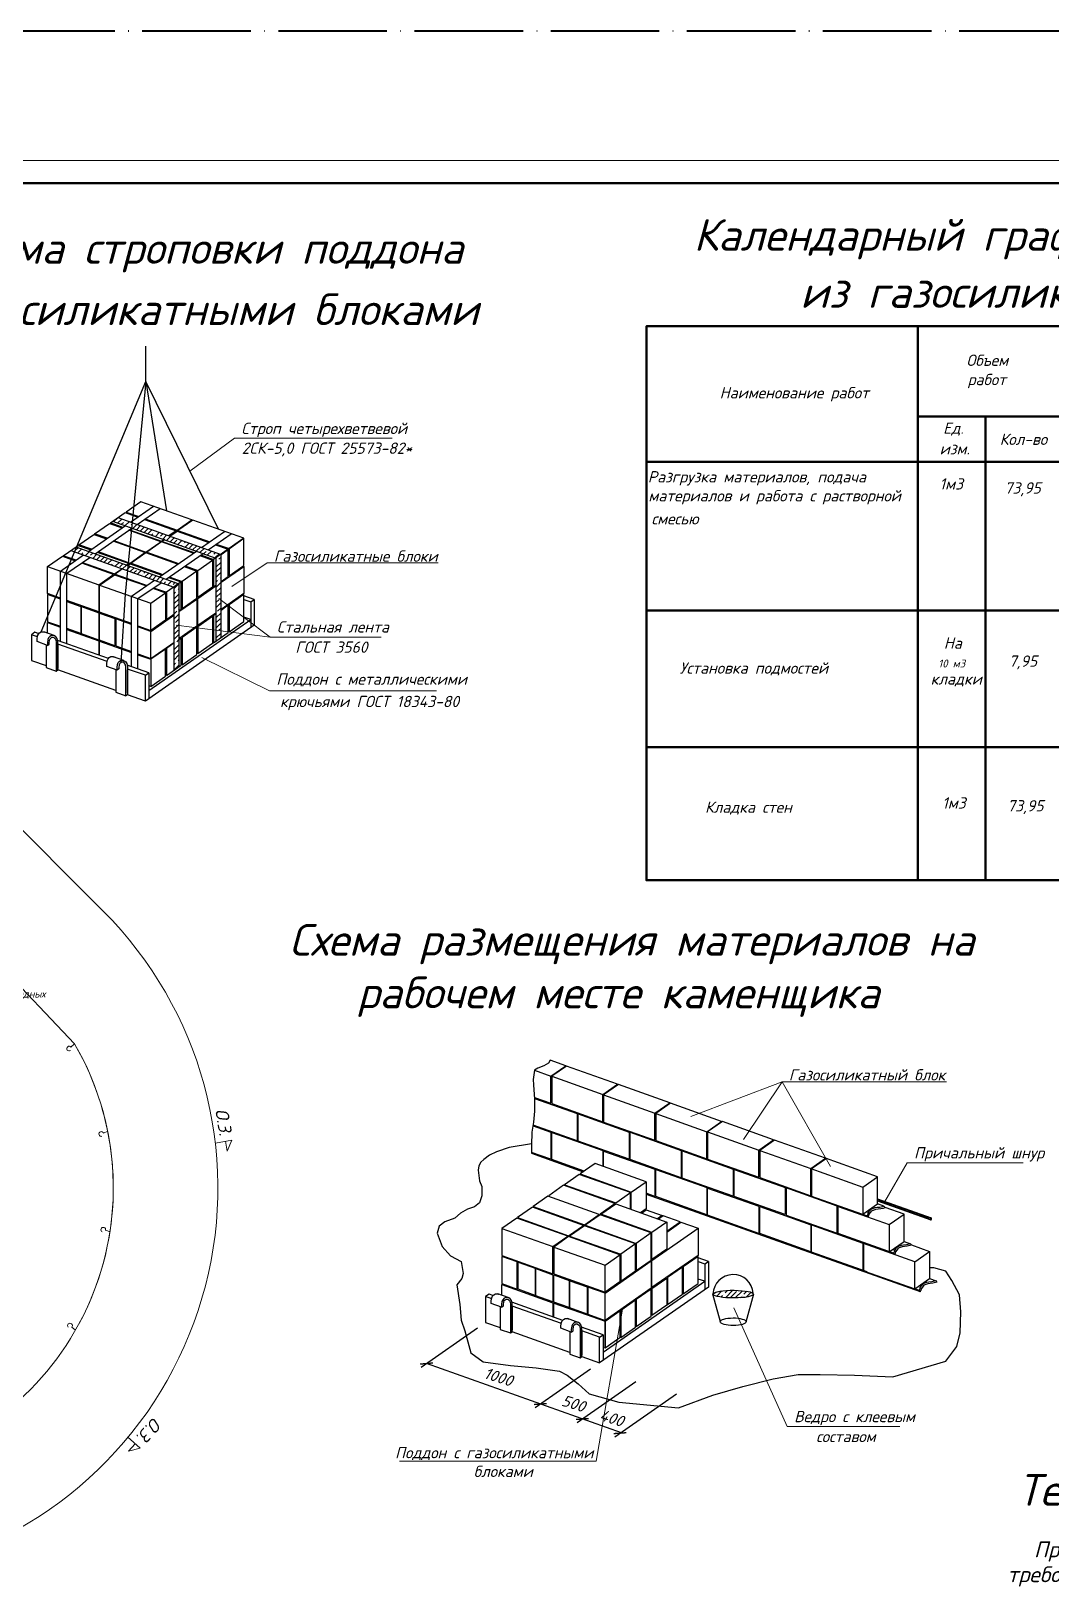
# Model space of a CAD drawing. Header units: millimetres. Extents: x 2279 to 5236, y 896 to 2828.
# Drawn here: x 3839.2 to 4064.7, y 1662.9 to 2007.2 of the extents above; entities that cross this region are included whole.
import ezdxf

# ---------------------------------------------------------------- set-up
doc = ezdxf.new("R2010")
doc.units = ezdxf.units.MM
doc.linetypes.add('ACAD_ISO04W100', pattern=[30, 24, -3, 0, -3])
for name, color, linetype in [('PDF _!!ТОНКАЯ', 7, 'Continuous'), ('PDF _0', 7, 'Continuous'), ('PDF _СПДС_!!ТОНКАЯ', 7, 'Continuous'), ('PDF _Текст', 7, 'Continuous')]:
    doc.layers.add(name, color=color, linetype=linetype)
doc.layers.add('ОС', color=1, linetype='Continuous', lineweight=50)
doc.layers.add('Тонкие', color=83, linetype='Continuous', lineweight=15)
doc.styles.add('PDF ISOCPEUR Italic', font='isocpeui.ttf')

msp = doc.modelspace()

# ---------------------------------------------------------------- linework, layer by layer
at = {"linetype": 'ByBlock', "lineweight": 15, "ltscale": 10}
for p, q in [((3755.69, 1912.12), (3855.17, 1812.64)), ((3795.85, 1839.26), (3848.79, 1783.33))]:
    msp.add_line(p, q, dxfattribs=at)
at = {"color": 242, "linetype": 'ACAD_ISO04W100', "lineweight": 40, "true_color": 0xcd2027}
msp.add_lwpolyline([(3389.53, 1345.78), (4309.17, 1345.78), (4309.17, 2007.21), (3389.53, 2007.21)], close=True, dxfattribs=at)
at = {"linetype": 'ByBlock', "lineweight": 15, "ltscale": 10}
for centre, radius, start, end in [((3794.04, 1751.52), 86.44, 286.0024, 45), ((3794.04, 1751.52), 63.32, 286.0024, 30.1627), ((3794.05, 1751.52), 63.31, 331.701, 30.1618)]:
    msp.add_arc(centre, radius, start, end, dxfattribs=at)
at = {"layer": 'PDF _!!ТОНКАЯ', "lineweight": 50}
for points in [[(4272.23, 1819.5), (3975.25, 1819.5), (3975.25, 1941.98), (4282.38, 1941.98), (4282.22, 1912), (3975.25, 1912)], [(4035.24, 1941.98), (4035.24, 1819.5)], [(4035.24, 1921.99), (4190.23, 1921.99)], [(4050.23, 1921.99), (4050.23, 1819.5)], [(3975.25, 1879.16), (4282.22, 1879.16)], [(3975.25, 1848.91), (4282.22, 1848.91)]]:
    msp.add_lwpolyline(points, dxfattribs=at)
at = {"layer": 'PDF _!!ТОНКАЯ', "lineweight": 25}
for points in [[(3864.53, 1929.73), (3864.53, 1937.61)], [(3841.42, 1874.44), (3864.53, 1929.73), (3869.1, 1901.2)], [(3880.58, 1897.09), (3864.53, 1929.73), (3860, 1882.74), (3858.99, 1867.59)], [(3859.49, 1897.52), (3856.7, 1898.49), (3859.96, 1900.78), (3862.8, 1899.8)], [(3864.4, 1899.42), (3871.47, 1896.88), (3874.73, 1899.17), (3863.43, 1903.19), (3860.17, 1900.9), (3862.97, 1899.93)], [(3861.14, 1898.66), (3866.27, 1902.22)], [(3862.63, 1898.15), (3867.71, 1901.71)], [(3851.87, 1892.18), (3860.04, 1897.9)], [(3856.02, 1895.1), (3853.23, 1896.08), (3856.53, 1898.36), (3859.32, 1897.39)], [(3853.31, 1891.67), (3861.48, 1897.35)], [(3857.21, 1898.87), (3880.03, 1890.74), (3880.03, 1872.37)], [(3858.35, 1899.68), (3881.17, 1891.55)], [(3864.24, 1899.29), (3871.26, 1896.75), (3869.65, 1895.65)], [(3881.17, 1873.13), (3881.17, 1891.55), (3886.25, 1895.1), (3882.95, 1892.82), (3882.95, 1886.81), (3886.25, 1889.09), (3886.25, 1895.1), (3874.95, 1899.12), (3871.64, 1896.84), (3878.67, 1894.34)], [(3852.55, 1892.69), (3849.76, 1893.66), (3853.06, 1895.95), (3855.85, 1894.98)], [(3854.03, 1892.18), (3861.06, 1889.64), (3864.36, 1891.93), (3857.29, 1894.47)], [(3857.5, 1894.59), (3864.53, 1892.05), (3867.83, 1894.34), (3860.76, 1896.88)], [(3860.93, 1897.01), (3868, 1894.47), (3868.51, 1894.85)], [(3875.03, 1891.8), (3868, 1894.3), (3864.74, 1892.01), (3871.77, 1889.51)], [(3868.72, 1894.81), (3868.17, 1894.43), (3875.2, 1891.93)], [(3869.87, 1895.57), (3871.47, 1896.71), (3878.5, 1894.21)], [(3876.89, 1893.07), (3881.97, 1896.63)], [(3878.33, 1892.56), (3883.41, 1896.08)], [(3845.65, 1881.85), (3842.81, 1882.87), (3842.81, 1888.84), (3846.12, 1891.12), (3848.91, 1890.15)], [(3845.65, 1872.33), (3845.65, 1887.86), (3850.73, 1891.42)], [(3849.12, 1890.28), (3846.29, 1891.25), (3849.59, 1893.54), (3852.38, 1892.56)], [(3847.09, 1871.82), (3847.09, 1887.36), (3852.17, 1890.87)], [(3847.94, 1892.39), (3870.71, 1884.31), (3870.71, 1865.89)], [(3849.04, 1893.2), (3871.86, 1885.07), (3871.86, 1866.7)], [(3853.82, 1892.05), (3860.89, 1889.51), (3860.34, 1889.18)], [(3871.56, 1889.39), (3864.53, 1891.89), (3861.27, 1889.6), (3868.3, 1887.1)], [(3867.58, 1886.59), (3875.75, 1892.27)], [(3869.02, 1886.09), (3877.19, 1891.76)], [(3876.47, 1891.29), (3879.31, 1890.28)], [(3876.68, 1891.42), (3879.48, 1890.4)], [(3881.17, 1885.54), (3882.78, 1886.68), (3882.78, 1892.69), (3879.48, 1890.4), (3879.48, 1884.39), (3880.03, 1884.77)], [(3879.94, 1893.66), (3882.78, 1892.69)], [(3880.11, 1893.79), (3882.95, 1892.82)], [(3842.81, 1888.84), (3854.16, 1884.82), (3857.42, 1887.1), (3850.39, 1889.64)], [(3850.56, 1889.77), (3857.59, 1887.23), (3859.24, 1888.37)], [(3861.36, 1876.26), (3854.33, 1878.76), (3854.33, 1884.77), (3857.63, 1887.06), (3864.66, 1884.56)], [(3859.41, 1888.33), (3857.8, 1887.19), (3864.83, 1884.69)], [(3860.55, 1889.09), (3861.06, 1889.47), (3868.09, 1886.97)], [(3873.04, 1888.88), (3875.84, 1887.86)], [(3873.21, 1889.01), (3876.05, 1887.99)], [(3881.17, 1885.37), (3886.25, 1888.88), (3886.25, 1882.91), (3881.17, 1879.35)], [(3854.16, 1884.82), (3854.16, 1878.85), (3847.09, 1881.34)], [(3854.33, 1884.77), (3865.63, 1880.75), (3868.93, 1883.04), (3868.93, 1877.03), (3865.63, 1874.74), (3865.63, 1880.75)], [(3861.36, 1866.74), (3861.36, 1882.28), (3866.44, 1885.83)], [(3862.8, 1866.23), (3862.8, 1881.77), (3867.92, 1885.28)], [(3866.1, 1884.05), (3868.93, 1883.04)], [(3866.27, 1884.18), (3869.1, 1883.16)], [(3871.86, 1879.06), (3872.36, 1879.44), (3872.36, 1885.45), (3869.1, 1883.16), (3869.1, 1877.15), (3870.71, 1878.3)], [(3869.57, 1886.47), (3872.36, 1885.45)], [(3869.74, 1886.59), (3872.58, 1885.58)], [(3880.03, 1878.55), (3876.05, 1875.8), (3876.05, 1881.77), (3880.03, 1884.56)], [(3845.65, 1881.64), (3842.81, 1882.66), (3842.81, 1876.65), (3845.65, 1875.67)], [(3847.09, 1881.13), (3850.18, 1880.03), (3850.18, 1874.06), (3847.09, 1875.16)], [(3886.25, 1881.56), (3887.73, 1881.05), (3888.49, 1881.6), (3888.49, 1875.88), (3864.45, 1859.12), (3864.45, 1860.94), (3864.45, 1864.83), (3865.21, 1865.38), (3865.21, 1859.67)], [(3871.86, 1878.89), (3875.84, 1881.64), (3875.84, 1875.67), (3871.86, 1872.88)], [(3880.03, 1878.38), (3879.48, 1878), (3879.48, 1871.99), (3882.78, 1874.27), (3882.78, 1880.29), (3881.17, 1879.14)], [(3888.49, 1881.6), (3886.25, 1882.4)], [(3887.73, 1881.05), (3887.73, 1875.33)], [(3861.36, 1876.05), (3857.89, 1877.28), (3857.89, 1871.31), (3861.36, 1870.08)], [(3865.21, 1861.49), (3887.73, 1877.15), (3886.25, 1877.7)], [(3865.63, 1874.53), (3870.71, 1878.08)], [(3876.05, 1875.59), (3876.05, 1869.58), (3876.05, 1875.59), (3879.31, 1877.87), (3879.31, 1871.86), (3876.05, 1869.58)], [(3840.87, 1874.02), (3840.02, 1874.32), (3839.26, 1873.77), (3839.26, 1869.91), (3839.26, 1868.09), (3842.48, 1866.95)], [(3840.57, 1873.3), (3839.26, 1873.77)], [(3842.77, 1871.44), (3840.53, 1872.28), (3840.53, 1872.83), (3840.57, 1873.51), (3840.78, 1873.94), (3841.04, 1874.19), (3841.42, 1874.44), (3841.84, 1874.44), (3842.14, 1874.36), (3842.14, 1874.32)], [(3844.25, 1873.6), (3842.01, 1874.4)], [(3845.1, 1871.52), (3845.1, 1872.24), (3844.93, 1872.96), (3844.68, 1873.3), (3844.38, 1873.51), (3844.13, 1873.64), (3843.7, 1873.64), (3843.32, 1873.39), (3843.03, 1873.13), (3842.86, 1872.71), (3842.77, 1872.03), (3842.77, 1871.44), (3843.19, 1871.73), (3843.19, 1871.99), (3843.24, 1872.58), (3843.36, 1872.88), (3843.58, 1873.09), (3843.79, 1873.26), (3844.04, 1873.26), (3844.21, 1873.17), (3844.38, 1873.05), (3844.59, 1872.79), (3844.72, 1872.2), (3844.72, 1871.52), (3844.72, 1865.72)], [(3842.81, 1874.1), (3842.81, 1876.48), (3845.65, 1875.46)], [(3847.09, 1874.95), (3854.16, 1872.45), (3854.16, 1869.32)], [(3862.8, 1875.76), (3865.63, 1874.74)], [(3862.8, 1869.53), (3865.63, 1868.56), (3865.63, 1874.53), (3862.8, 1875.54)], [(3842.48, 1871.56), (3842.48, 1866.53), (3844.72, 1865.72), (3845.1, 1866.02), (3845.1, 1871.52), (3845.1, 1866.32)], [(3856.28, 1868.56), (3845.02, 1872.54)], [(3855.98, 1867.84), (3845.1, 1871.69)], [(3854.33, 1869.24), (3854.33, 1872.37), (3861.36, 1869.87)], [(3865.63, 1862.34), (3868.93, 1864.62), (3868.93, 1870.63), (3865.63, 1868.35), (3865.63, 1862.34), (3865.21, 1862.51)], [(3865.63, 1868.56), (3870.71, 1872.07)], [(3870.71, 1871.9), (3869.1, 1870.76), (3869.1, 1864.75), (3872.36, 1867.04), (3872.36, 1873.05), (3871.86, 1872.67)], [(3858.18, 1865.98), (3855.94, 1866.78), (3855.94, 1867.33), (3855.98, 1868.01), (3856.19, 1868.43), (3856.45, 1868.73), (3856.83, 1868.94), (3857.25, 1868.94), (3857.55, 1868.86)], [(3859.66, 1868.09), (3857.42, 1868.9)], [(3864.45, 1859.12), (3860.51, 1860.52), (3860.13, 1860.26), (3860.13, 1866.02), (3860.13, 1866.74), (3860, 1867.29), (3859.79, 1867.54), (3859.62, 1867.71), (3859.45, 1867.75), (3859.2, 1867.75), (3858.99, 1867.59), (3858.77, 1867.42), (3858.65, 1867.12), (3858.6, 1866.53), (3858.6, 1866.23), (3858.18, 1865.98), (3858.18, 1866.53), (3858.27, 1867.2), (3858.44, 1867.63), (3858.73, 1867.92), (3859.11, 1868.14), (3859.54, 1868.14), (3859.79, 1868.05), (3860.09, 1867.8), (3860.34, 1867.46), (3860.51, 1866.78), (3860.51, 1866.02)], [(3865.21, 1865.38), (3860.43, 1867.08)], [(3862.8, 1869.36), (3865.63, 1868.35)], [(3857.89, 1861.45), (3845.1, 1866.02)], [(3857.89, 1866.1), (3857.89, 1861.07), (3860.13, 1860.26)], [(3864.45, 1864.83), (3860.51, 1866.19)], [(3860.51, 1860.85), (3860.51, 1866.06), (3860.51, 1860.52)], [(3975.25, 1819.5), (4272.23, 1819.5)], [(3998.93, 1728.03), (3998.84, 1727.86), (3998.63, 1727.69), (3998.21, 1727.56), (3997.7, 1727.44), (3997.07, 1727.31), (3996.3, 1727.27), (3995.5, 1727.18), (3994.65, 1727.18), (3993.76, 1727.18), (3992.96, 1727.23), (3992.16, 1727.27), (3991.48, 1727.4), (3990.89, 1727.48), (3990.42, 1727.65), (3990.08, 1727.78), (3989.91, 1727.95), (3989.91, 1728.12), (3990.08, 1728.24), (3990.42, 1728.41), (3990.89, 1728.54), (3991.48, 1728.67), (3992.16, 1728.75), (3992.96, 1728.83), (3993.76, 1728.88), (3994.65, 1728.88), (3995.5, 1728.83), (3996.3, 1728.79), (3997.07, 1728.71), (3997.7, 1728.62), (3998.21, 1728.5), (3998.63, 1728.33), (3998.84, 1728.2), (3998.93, 1728.03), (3997.24, 1721.85)], [(3991.61, 1721.93), (3989.91, 1727.99)]]:
    msp.add_lwpolyline(points, dxfattribs=at)
at = {"layer": 'PDF _!!ТОНКАЯ', "lineweight": 20}
for points in [[(3874.31, 1909.92), (3884.17, 1917.2), (3919.02, 1917.2)], [(3857.5, 1898.79), (3858.39, 1899.63)], [(3858.35, 1898.49), (3859.24, 1899.34)], [(3859.2, 1898.19), (3859.62, 1898.62)], [(3859.92, 1898.91), (3859.92, 1898.91)], [(3860, 1897.9), (3860.89, 1898.74)], [(3861.02, 1897.81), (3861.02, 1897.81)], [(3861.31, 1898.07), (3861.48, 1898.24), (3861.7, 1898.45)], [(3861.65, 1897.3), (3862.54, 1898.15)], [(3862.5, 1897.01), (3863.35, 1897.9)], [(3863.3, 1896.71), (3864.19, 1897.6)], [(3864.15, 1896.42), (3864.96, 1897.22)], [(3864.96, 1896.12), (3865.84, 1897.01)], [(3865.8, 1895.82), (3866.1, 1896.12)], [(3866.35, 1896.37), (3866.35, 1896.37)], [(3866.65, 1896.67), (3866.69, 1896.71)], [(3866.65, 1895.53), (3867.5, 1896.42)], [(3867.5, 1895.27), (3867.5, 1895.27)], [(3867.79, 1895.57), (3868.34, 1896.12)], [(3868.3, 1894.93), (3869.15, 1895.82)], [(3869.1, 1894.64), (3869.99, 1895.53)], [(3869.95, 1894.34), (3870.8, 1895.23)], [(3870.75, 1894.04), (3871.43, 1894.72)], [(3871.6, 1893.75), (3872.49, 1894.64)], [(3872.83, 1893.88), (3872.83, 1893.88)], [(3873.13, 1894.13), (3873.29, 1894.34)], [(3873.25, 1893.16), (3874.14, 1894.04)], [(3848.95, 1892.44), (3849.55, 1893.03)], [(3849.46, 1891.84), (3850.35, 1892.73)], [(3850.31, 1891.55), (3850.65, 1891.89)], [(3850.94, 1892.18), (3850.94, 1892.18)], [(3851.15, 1891.25), (3852, 1892.14)], [(3852.04, 1891.08), (3852.04, 1891.08)], [(3852.34, 1891.34), (3852.85, 1891.84)], [(3852.8, 1890.66), (3853.65, 1891.55)], [(3853.61, 1890.36), (3854.5, 1891.25)], [(3854.46, 1890.07), (3855.3, 1890.95)], [(3855.26, 1889.77), (3855.98, 1890.49)], [(3872.41, 1893.45), (3872.53, 1893.58)], [(3874.23, 1893.03), (3874.95, 1893.75)], [(3874.9, 1892.56), (3875.79, 1893.45)], [(3875.75, 1892.31), (3876.6, 1893.16)], [(3876.55, 1892.01), (3877.44, 1892.86)], [(3877.4, 1891.72), (3877.87, 1892.18)], [(3878.16, 1892.48), (3878.16, 1892.48)], [(3878.21, 1891.42), (3879.09, 1892.27)], [(3879.26, 1891.34), (3879.26, 1891.34)], [(3879.56, 1891.63), (3879.94, 1891.97)], [(3879.86, 1890.83), (3880.75, 1891.67)], [(3880.66, 1890.49), (3881.17, 1890.95)], [(3856.11, 1889.51), (3857, 1890.36)], [(3856.91, 1889.22), (3857.12, 1889.39)], [(3857.38, 1889.64), (3857.38, 1889.64)], [(3857.67, 1889.94), (3857.8, 1890.07)], [(3857.76, 1888.92), (3858.65, 1889.77)], [(3858.77, 1888.8), (3859.45, 1889.47)], [(3859.41, 1888.33), (3860.3, 1889.18)], [(3860.26, 1888.03), (3860.51, 1888.29), (3861.1, 1888.88)], [(3861.06, 1887.74), (3861.95, 1888.58)], [(3861.91, 1887.44), (3862.46, 1887.99)], [(3862.71, 1888.24), (3862.71, 1888.24)], [(3862.71, 1887.14), (3863.6, 1888.03)], [(3863.85, 1887.14), (3863.85, 1887.14)], [(3864.11, 1887.4), (3864.45, 1887.74)], [(3864.36, 1886.55), (3865.25, 1887.44)], [(3865.25, 1886.3), (3866.1, 1887.14)], [(3880.03, 1889.85), (3880.11, 1889.94)], [(3880.03, 1888.71), (3881.17, 1889.85)], [(3880.03, 1887.61), (3881.17, 1888.71)], [(3880.03, 1886.47), (3881.17, 1887.61)], [(3880.41, 1890.23), (3880.41, 1890.23)], [(3883.54, 1884.48), (3891.37, 1889.68), (3929.18, 1889.68)], [(3863.56, 1886.85), (3863.56, 1886.85)], [(3866.06, 1885.96), (3866.9, 1886.85)], [(3866.86, 1885.66), (3867.75, 1886.55)], [(3867.71, 1885.37), (3868.55, 1886.26)], [(3868.51, 1885.07), (3868.89, 1885.45)], [(3869.19, 1885.75), (3869.19, 1885.75)], [(3869.36, 1884.77), (3870.25, 1885.66)], [(3870.29, 1884.6), (3870.29, 1884.6)], [(3870.59, 1884.9), (3871.05, 1885.37)], [(3870.71, 1883.93), (3871.86, 1885.03)], [(3871.43, 1883.5), (3871.43, 1883.5)], [(3871.69, 1883.76), (3871.86, 1883.93)], [(3880.03, 1885.37), (3880.41, 1885.75)], [(3880.03, 1884.22), (3881.17, 1885.37)], [(3880.11, 1883.21), (3881.17, 1884.22)], [(3880.66, 1886), (3880.66, 1886)], [(3880.96, 1886.3), (3881.17, 1886.47)], [(3870.71, 1882.78), (3871.14, 1883.21)], [(3870.71, 1881.68), (3871.86, 1882.78)], [(3870.71, 1879.44), (3871.86, 1880.54)], [(3870.84, 1880.67), (3871.86, 1881.68)], [(3871.26, 1875.93), (3892.01, 1873.26), (3880.66, 1881.81)], [(3880.03, 1881.98), (3881.17, 1883.12)], [(3880.03, 1880.88), (3880.66, 1881.51)], [(3880.03, 1879.74), (3881.17, 1880.88)], [(3880.96, 1881.81), (3880.96, 1881.81)], [(3870.71, 1878.3), (3871.43, 1878.97)], [(3870.71, 1877.2), (3871.86, 1878.3)], [(3871.14, 1876.48), (3871.86, 1877.2)], [(3871.69, 1879.27), (3871.69, 1879.27)], [(3880.03, 1877.49), (3881.17, 1878.63)], [(3880.03, 1876.39), (3880.96, 1877.32)], [(3880.11, 1878.72), (3880.11, 1878.72)], [(3880.41, 1878.97), (3881.17, 1879.74)], [(3870.71, 1874.95), (3871.86, 1876.05)], [(3870.71, 1873.81), (3871.69, 1874.78)], [(3870.71, 1872.71), (3871.86, 1873.81)], [(3870.84, 1876.18), (3870.84, 1876.18)], [(3880.03, 1875.25), (3881.17, 1876.39)], [(3880.03, 1874.15), (3880.11, 1874.23)], [(3880.03, 1873), (3881.17, 1874.15)], [(3880.41, 1874.49), (3880.41, 1874.49)], [(3880.66, 1874.78), (3881.17, 1875.25)], [(3892.01, 1873.26), (3916.56, 1873.26)], [(3870.71, 1871.56), (3870.84, 1871.69)], [(3870.71, 1870.42), (3871.86, 1871.56)], [(3870.71, 1869.32), (3871.86, 1870.46)], [(3871.14, 1871.99), (3871.14, 1871.99)], [(3871.43, 1872.24), (3871.86, 1872.71)], [(3870.71, 1868.18), (3871.86, 1869.32)], [(3870.71, 1867.08), (3871.14, 1867.5)], [(3870.71, 1865.93), (3871.86, 1867.08)], [(3871.43, 1867.75), (3871.43, 1867.75)], [(3871.69, 1868.05), (3871.86, 1868.22)], [(3876.94, 1868.77), (3891.92, 1861.36), (3928.8, 1861.36)], [(3848.79, 1783.33), (3847.97, 1782.65)], [(3848.79, 1783.33), (3847.97, 1782.65)], [(3856.16, 1764.02), (3855.17, 1763.64)], [(3879.92, 1761.42), (3883.6, 1762.08), (3882.52, 1759.63), (3882.13, 1761.82)], [(3856.65, 1741.82), (3855.63, 1742.13)], [(3990.72, 1727.52), (3991.94, 1728.75)], [(3992.62, 1728.28), (3993.17, 1728.83)], [(3992.71, 1727.23), (3994.31, 1728.88)], [(3993.76, 1727.18), (3995.16, 1728.58)], [(3994.86, 1727.18), (3996.47, 1728.79)], [(3996.81, 1728.03), (3997.45, 1728.67)], [(3989.95, 1727.9), (3990.55, 1728.45)], [(3991.69, 1727.35), (3992.07, 1727.73)], [(3992.32, 1728.03), (3992.32, 1728.03)], [(3996.05, 1727.23), (3996.26, 1727.44)], [(3996.56, 1727.73), (3996.56, 1727.73)], [(3997.32, 1727.35), (3998.38, 1728.45)], [(3848.98, 1720.05), (3848.19, 1720.75)], [(3860.52, 1696.46), (3863.31, 1693.96), (3860.71, 1693.31), (3862.2, 1694.96)]]:
    msp.add_lwpolyline(points, dxfattribs=at)
at = {"layer": 'PDF _!!ТОНКАЯ', "lineweight": 25}
for points in [[(3875.84, 1881.85), (3875.84, 1887.86), (3872.58, 1885.58), (3872.58, 1879.57)], [(3879.31, 1884.27), (3876.05, 1881.98), (3876.05, 1887.99), (3879.31, 1890.28)], [(3886.25, 1876.69), (3886.25, 1882.7), (3882.95, 1880.41), (3882.95, 1874.4)], [(3854.16, 1878.63), (3854.16, 1872.62), (3850.35, 1873.98), (3850.35, 1879.99)], [(3857.72, 1877.36), (3857.72, 1871.35), (3854.33, 1872.58), (3854.33, 1878.55)], [(3875.84, 1869.45), (3875.84, 1875.46), (3872.58, 1873.17), (3872.58, 1867.16)]]:
    msp.add_lwpolyline(points, close=True, dxfattribs=at)
at = {"layer": 'PDF _!!ТОНКАЯ', "lineweight": 20}
for centre, start, end in [((3847.59, 1782.3), 39.701, 304.5099), ((3847.59, 1782.3), 39.701, 304.5099), ((3854.7, 1763.42), 21.0882, 285.8972), ((3855.13, 1742.26), 342.7117, 247.5207), ((3847.78, 1721.07), 318.1901, 222.9991)]:
    msp.add_arc(centre, 0.528, start, end, dxfattribs=at)
at = {"layer": 'PDF _!!ТОНКАЯ', "lineweight": 25}
msp.add_arc((3994.42, 1727.88), 4.47, 4.3286, 177.973, dxfattribs=at)
msp.add_ellipse((3994.42, 1721.92), major_axis=(2.86, 0), ratio=0.296039, start_param=0.011874, end_param=6.295059, dxfattribs=at)
at = {"layer": 'PDF _0', "lineweight": 25}
for points in [[(3950.5, 1777.52), (3954.1, 1776.21), (3957.4, 1778.49), (3953.97, 1779.72), (3953.55, 1779.09), (3952.53, 1778.49), (3951.22, 1777.99), (3950.5, 1777.52), (3950.16, 1775.49), (3950.29, 1774.26), (3950.5, 1771.13), (3950.5, 1768.5), (3950.29, 1766.05), (3949.91, 1763.8), (3949.86, 1760.92), (3949.86, 1759.15), (3961.25, 1755.08)], [(3954.31, 1776.17), (3965.61, 1772.14), (3968.87, 1774.43), (3957.57, 1778.45), (3954.31, 1776.17), (3954.31, 1770.15), (3965.61, 1766.13), (3965.61, 1772.14)], [(3950.5, 1771.51), (3954.1, 1770.24), (3954.1, 1776.21)], [(3965.78, 1772.06), (3977.08, 1768.04), (3980.39, 1770.32), (3969.08, 1774.34), (3965.78, 1772.06), (3965.78, 1766.05), (3977.08, 1762.03), (3977.08, 1768.04)], [(3950.5, 1771.3), (3959.94, 1767.95), (3959.94, 1761.94), (3950.2, 1765.41)], [(3977.3, 1767.95), (3988.6, 1763.93), (3991.86, 1766.22), (3980.56, 1770.24), (3977.3, 1767.95), (3977.3, 1761.98), (3988.6, 1757.96), (3988.6, 1763.93)], [(3950.16, 1765.24), (3954.1, 1763.8), (3954.1, 1757.83), (3949.86, 1759.32)], [(3961.46, 1755.21), (3954.31, 1757.75), (3954.31, 1763.76), (3965.61, 1759.74), (3965.61, 1756.27)], [(3988.77, 1763.89), (4000.07, 1759.87), (4003.37, 1762.15), (3992.07, 1766.17), (3988.77, 1763.89), (3988.77, 1757.88), (4000.07, 1753.85), (4000.07, 1759.87)], [(3949.86, 1761.22), (3944.91, 1760.46), (3942.07, 1759.49), (3940.51, 1758.72), (3939.28, 1757.79), (3938.64, 1757.16), (3938.18, 1756.35), (3938.01, 1755.42), (3938.35, 1753.09), (3938.81, 1751.82), (3938.81, 1749.79), (3938.35, 1748.22), (3937.25, 1747.29), (3935.68, 1746.83), (3934.11, 1745.9), (3932.84, 1744.8), (3930.64, 1744.03), (3929.42, 1743.06), (3928.95, 1741.49), (3930.05, 1738.53), (3931.91, 1736.5), (3934.24, 1735.27), (3934.71, 1732.6), (3934.41, 1731.5), (3933.31, 1730.1), (3933.95, 1725.7), (3934.24, 1722.27), (3935.05, 1719.94), (3936.44, 1715.08), (3939.11, 1713.04), (3945.21, 1712.28), (3950.84, 1711.77), (3956, 1711.01), (3957.74, 1710.08), (3960.11, 1708.18), (3962.61, 1706.02), (3969.17, 1704.11), (3982.33, 1702.88), (3989.95, 1705.68), (3996.56, 1707.58), (4003.29, 1709.28), (4008.79, 1710.25), (4013.62, 1710.25), (4021.28, 1710.08), (4029.75, 1709.74), (4041.48, 1713.21), (4043.85, 1716.47), (4044.61, 1719.48), (4044.78, 1724.14), (4044.48, 1727.9), (4042.75, 1731.04), (4041.48, 1733.07), (4038.81, 1733.83), (4037.83, 1733.83)], [(3965.78, 1756.23), (3965.78, 1759.65), (3977.08, 1755.63), (3977.08, 1749.62), (3975.18, 1750.34)], [(4000.28, 1759.78), (4011.59, 1755.76), (4014.85, 1758.05), (4003.54, 1762.07), (4000.28, 1759.78), (4000.28, 1753.81), (4011.59, 1749.79), (4011.59, 1755.76), (4023.06, 1751.7), (4026.36, 1753.98)], [(4015.06, 1758), (4011.76, 1755.72), (4011.76, 1749.71), (4024.03, 1745.35), (4024.29, 1745.05), (4024.29, 1745.13), (4024.41, 1745.3), (4024.46, 1745.68), (4024.75, 1746.07), (4025.09, 1746.45), (4025.94, 1746.78), (4026.45, 1746.87), (4027.08, 1746.95), (4027.67, 1747.04), (4028.01, 1747.17)], [(4023.06, 1751.7), (4023.06, 1745.68), (4026.36, 1747.97), (4026.36, 1753.98), (4014.85, 1758.05)], [(3975.18, 1752.88), (3975.18, 1746.87), (3973.95, 1746.02)], [(4006.13, 1751.53), (4006.13, 1745.51), (4017.43, 1741.49), (4017.43, 1747.5), (4005.91, 1751.57), (4005.91, 1745.6), (3994.61, 1749.62), (3994.61, 1755.59), (4005.91, 1751.57)], [(3964.98, 1745.77), (3968.24, 1748.05), (3956.93, 1752.08), (3953.67, 1749.79)], [(3971.71, 1746.83), (3971.71, 1750.47)], [(3971.88, 1746.74), (3971.88, 1750.59)], [(3975.18, 1750.13), (4035.76, 1728.58)], [(3979.75, 1743.95), (3979.75, 1737.94), (3976.45, 1735.65), (3976.45, 1741.66), (3965.15, 1745.68), (3968.45, 1747.97), (3979.75, 1743.95), (3976.45, 1741.66)], [(3974.16, 1745.94), (3975.18, 1746.66), (3978.74, 1745.39), (3977.72, 1744.67)], [(4017.43, 1747.5), (4017.6, 1747.42)], [(4033.86, 1738.91), (4033.52, 1738.78), (4032.92, 1738.66), (4032.29, 1738.57), (4031.78, 1738.49), (4030.93, 1738.19), (4030.6, 1737.77), (4030.3, 1737.39), (4030.26, 1737.05), (4030.13, 1736.88), (4030.13, 1736.75), (4029.88, 1737.05), (4017.6, 1741.41), (4017.6, 1747.42), (4028.9, 1743.4), (4032.2, 1745.68)], [(4027.76, 1747.46), (4027.46, 1747.34), (4026.87, 1747.21), (4026.23, 1747.17), (4025.73, 1747.08), (4024.88, 1746.74), (4024.5, 1746.36), (4024.25, 1745.94), (4024.16, 1745.6), (4024.03, 1745.43), (4024.03, 1745.35)], [(4024.2, 1745.94), (4024.12, 1745.98), (4024.25, 1746.07)], [(4024.2, 1745.9), (4024.25, 1745.94), (4024.25, 1746.02)], [(4024.41, 1746.19), (4024.29, 1746.19), (4024.46, 1746.36)], [(4024.46, 1746.28), (4024.46, 1746.32)], [(4024.63, 1746.49), (4024.58, 1746.49), (4024.67, 1746.62)], [(4024.67, 1746.53), (4024.67, 1746.57)], [(4026.36, 1749.11), (4038.17, 1744.88)], [(4026.36, 1749.07), (4026.36, 1749.07)], [(4026.36, 1748.69), (4026.66, 1748.99)], [(4026.36, 1748.65), (4038.09, 1744.46)], [(4028.9, 1743.4), (4028.9, 1737.39), (4032.2, 1739.67), (4032.2, 1745.68), (4028.01, 1747.17), (4027.76, 1747.46), (4026.36, 1747.97)], [(4026.57, 1748.56), (4026.91, 1748.9)], [(4026.83, 1748.48), (4027.17, 1748.82)], [(4027.08, 1748.35), (4027.42, 1748.73)], [(4027.34, 1748.27), (4027.67, 1748.61)], [(4027.59, 1748.18), (4027.93, 1748.52)], [(4027.84, 1748.1), (4028.22, 1748.44)], [(4028.14, 1748.01), (4028.48, 1748.35)], [(4028.39, 1747.89), (4028.73, 1748.27)], [(4028.65, 1747.8), (4028.99, 1748.14)], [(4028.9, 1747.72), (4029.24, 1748.05)], [(4029.16, 1747.63), (4029.49, 1747.97)], [(4029.41, 1747.55), (4029.75, 1747.89)], [(4029.66, 1747.46), (4030.05, 1747.8)], [(4029.96, 1747.34), (4030.3, 1747.67)], [(4030.21, 1747.25), (4030.55, 1747.59)], [(4030.47, 1747.17), (4030.81, 1747.5)], [(4030.72, 1747.08), (4031.06, 1747.42)], [(4030.98, 1747), (4031.32, 1747.34)], [(4031.23, 1746.87), (4031.61, 1747.25)], [(4031.53, 1746.78), (4031.87, 1747.12)], [(4031.78, 1746.7), (4032.12, 1747.04)], [(4032.03, 1746.62), (4032.37, 1746.95)], [(4032.29, 1746.53), (4032.63, 1746.87)], [(4032.54, 1746.4), (4032.88, 1746.78)], [(4032.8, 1746.32), (4033.18, 1746.66)], [(4033.09, 1746.23), (4033.43, 1746.57)], [(4033.35, 1746.15), (4033.69, 1746.49)], [(4033.6, 1746.07), (4033.94, 1746.4)], [(4033.86, 1745.94), (4034.19, 1746.32)], [(4034.11, 1745.85), (4034.45, 1746.19)], [(4034.36, 1745.77), (4034.74, 1746.11)], [(4034.66, 1745.68), (4035, 1746.02)], [(4034.91, 1745.6), (4035.25, 1745.94)], [(4035.17, 1745.51), (4035.51, 1745.85)], [(3943.26, 1742.55), (3954.56, 1738.53), (3957.86, 1740.82), (3946.56, 1744.84), (3943.26, 1742.55), (3943.26, 1736.54), (3954.56, 1732.52), (3954.56, 1738.53)], [(3972.81, 1739.12), (3961.51, 1743.14), (3958.25, 1740.86), (3969.55, 1736.84)], [(3976.28, 1741.54), (3964.98, 1745.56), (3961.67, 1743.27), (3972.98, 1739.25)], [(3979.75, 1741.92), (3982.71, 1743.99), (3978.95, 1745.35), (3977.89, 1744.63)], [(3979.75, 1741.7), (3982.88, 1743.91), (3986.69, 1742.59)], [(4024.03, 1732.94), (4011.76, 1737.3), (4011.76, 1743.31), (4023.06, 1739.29), (4023.06, 1733.28)], [(4035.42, 1745.39), (4035.76, 1745.73)], [(4035.68, 1745.3), (4036.01, 1745.64)], [(4035.93, 1745.22), (4036.27, 1745.56)], [(4036.18, 1745.13), (4036.56, 1745.47)], [(4036.48, 1745.05), (4036.82, 1745.39)], [(4036.73, 1744.92), (4037.07, 1745.3)], [(4036.99, 1744.84), (4037.33, 1745.18)], [(4037.24, 1744.75), (4037.58, 1745.09)], [(4037.5, 1744.67), (4037.83, 1745.01)], [(4037.75, 1744.58), (4037.96, 1744.75)], [(4038.05, 1744.46), (4038.05, 1744.5)], [(4038.09, 1744.92), (4038.13, 1744.92)], [(4038.13, 1744.46), (4038.13, 1744.46)], [(3954.77, 1738.44), (3966.08, 1734.42), (3969.34, 1736.71), (3958.03, 1740.73), (3954.77, 1738.44), (3954.77, 1732.48), (3966.08, 1728.45), (3966.08, 1734.42)], [(4034.57, 1735.19), (4023.27, 1739.21), (4023.27, 1733.2), (4034.57, 1729.17), (4037.83, 1731.46), (4039.27, 1730.99), (4039.49, 1730.7), (4039.19, 1730.57), (4038.6, 1730.44), (4037.96, 1730.36), (4037.45, 1730.27), (4036.61, 1729.98), (4036.27, 1729.55), (4035.97, 1729.17), (4035.89, 1728.83), (4035.76, 1728.67), (4035.76, 1728.54), (4035.55, 1728.83), (4034.57, 1729.17), (4034.57, 1735.19), (4037.83, 1737.47), (4037.83, 1731.46)], [(4033.6, 1739.16), (4033.3, 1739.08), (4032.71, 1738.95), (4032.08, 1738.87), (4031.57, 1738.78), (4030.72, 1738.49), (4030.34, 1738.06), (4030.09, 1737.68), (4030, 1737.3), (4029.88, 1737.17), (4029.88, 1737.05)], [(4032.2, 1739.67), (4033.6, 1739.16), (4033.86, 1738.91), (4037.83, 1737.47)], [(3969.34, 1736.71), (3969.34, 1730.74), (3966.08, 1728.45)], [(3988.94, 1735.27), (3986.69, 1736.07)], [(4030.05, 1737.64), (4029.96, 1737.73), (4030.09, 1737.77)], [(4030.05, 1737.6), (4030.09, 1737.68), (4030.09, 1737.73)], [(4030.26, 1737.89), (4030.13, 1737.89), (4030.3, 1738.06), (4030.3, 1737.98)], [(4030.47, 1738.19), (4030.43, 1738.19), (4030.51, 1738.32)], [(4030.51, 1738.23), (4030.51, 1738.28)], [(3986.69, 1735.27), (3988.18, 1734.72), (3988.94, 1735.27), (3988.94, 1729.6), (3964.85, 1712.83)], [(3966.08, 1728.24), (3976.28, 1735.35), (3976.28, 1729.34), (3966.08, 1722.23)], [(3988.18, 1734.72), (3988.18, 1729.05)], [(3943.26, 1727.78), (3943.26, 1730.15), (3954.56, 1726.13), (3954.56, 1722.99)], [(3965.65, 1715.2), (3988.18, 1730.87), (3986.69, 1731.37)], [(3976.45, 1729.26), (3976.45, 1723.29), (3976.45, 1729.26), (3979.75, 1731.54), (3979.75, 1725.58), (3976.45, 1723.29)], [(4039.27, 1730.99), (4038.94, 1730.87), (4038.34, 1730.74), (4037.71, 1730.66), (4037.2, 1730.57), (4036.35, 1730.27), (4036.01, 1729.85), (4035.72, 1729.47), (4035.68, 1729.13), (4035.55, 1728.96), (4035.55, 1728.83)], [(3941.31, 1727.73), (3940.46, 1728.03), (3939.66, 1727.48), (3939.66, 1723.59), (3939.66, 1721.76), (3942.88, 1720.62)], [(3941.02, 1727.01), (3939.66, 1727.48)], [(3943.22, 1725.15), (3940.93, 1725.96), (3940.93, 1726.51), (3941.02, 1727.18), (3941.18, 1727.61), (3941.48, 1727.9), (3941.86, 1728.12), (3942.29, 1728.12), (3942.54, 1728.03), (3942.58, 1728.03)], [(3944.7, 1727.27), (3942.41, 1728.07)], [(3942.88, 1725.28), (3942.88, 1720.24), (3945.16, 1719.44), (3945.54, 1719.69), (3945.54, 1725.24), (3945.54, 1720.03)], [(3945.54, 1725.19), (3945.54, 1725.96), (3945.38, 1726.63), (3945.08, 1726.97), (3944.83, 1727.23), (3944.57, 1727.31), (3944.15, 1727.31), (3943.77, 1727.1), (3943.47, 1726.8), (3943.3, 1726.38), (3943.22, 1725.7), (3943.22, 1725.15), (3943.6, 1725.41), (3943.6, 1725.7), (3943.68, 1726.29), (3943.81, 1726.59), (3943.98, 1726.76), (3944.23, 1726.93), (3944.49, 1726.93), (3944.61, 1726.89), (3944.83, 1726.72), (3945.04, 1726.46), (3945.16, 1725.91), (3945.16, 1725.19), (3945.16, 1719.44)], [(3956.72, 1722.23), (3945.46, 1726.25)], [(3956.43, 1721.51), (3945.54, 1725.36)], [(3954.77, 1722.91), (3954.77, 1726.04), (3966.08, 1722.02), (3966.08, 1716.05), (3965.65, 1716.18)], [(3958.63, 1719.65), (3956.34, 1720.49), (3956.34, 1721.05), (3956.43, 1721.72), (3956.59, 1722.15), (3956.89, 1722.4), (3957.27, 1722.65), (3957.7, 1722.65), (3957.95, 1722.53), (3957.99, 1722.53)], [(3960.11, 1721.76), (3957.82, 1722.61)], [(3960.95, 1719.73), (3960.95, 1720.45), (3960.79, 1721.17), (3960.49, 1721.51), (3960.24, 1721.72), (3959.98, 1721.85), (3959.56, 1721.85), (3959.18, 1721.6), (3958.88, 1721.3), (3958.71, 1720.92), (3958.63, 1720.2), (3958.63, 1719.65), (3959.01, 1719.94), (3959.01, 1720.2), (3959.09, 1720.79), (3959.22, 1721.09), (3959.39, 1721.3), (3959.64, 1721.43), (3959.9, 1721.43), (3960.02, 1721.38), (3960.24, 1721.21), (3960.45, 1721), (3960.57, 1720.41), (3960.57, 1719.69), (3960.57, 1713.93)], [(3925.44, 1711.86), (3937.88, 1720.54)], [(3958.29, 1715.16), (3945.54, 1719.69)], [(3958.29, 1719.78), (3958.29, 1714.74), (3960.57, 1713.93), (3960.95, 1714.23), (3960.95, 1719.73), (3960.95, 1714.53)], [(3965.65, 1719.06), (3960.87, 1720.75)], [(3964.85, 1718.51), (3960.95, 1719.9)], [(3960.95, 1714.23), (3964.85, 1712.83), (3964.85, 1714.65), (3964.85, 1718.51), (3965.65, 1719.06), (3965.65, 1713.38)], [(3969.76, 1697.34), (3926.62, 1712.71)], [(3950.63, 1702.93), (3962.9, 1711.48)], [(3959.9, 1699.62), (3972.89, 1708.68)], [(3968.24, 1696.49), (3981.87, 1705.97)]]:
    msp.add_lwpolyline(points, dxfattribs=at)
for points in [[(3971.45, 1763.85), (3971.45, 1757.83), (3960.15, 1761.86), (3960.15, 1767.87)], [(3982.93, 1759.78), (3982.93, 1753.77), (3971.62, 1757.79), (3971.62, 1763.8)], [(3994.44, 1755.68), (3994.44, 1749.66), (3983.14, 1753.69), (3983.14, 1759.7)], [(3971.88, 1750.59), (3975.18, 1752.88), (3963.88, 1756.9), (3960.57, 1754.62)], [(3968.45, 1748.18), (3971.71, 1750.47), (3960.4, 1754.49), (3957.14, 1752.2)], [(3988.6, 1745.56), (3977.3, 1749.58), (3977.3, 1755.59), (3988.6, 1751.57)], [(3961.51, 1743.36), (3964.76, 1745.64), (3953.46, 1749.66), (3950.2, 1747.38)], [(4000.07, 1741.45), (3988.77, 1745.47), (3988.77, 1751.48), (4000.07, 1747.46)], [(3958.03, 1740.94), (3961.34, 1743.23), (3950.03, 1747.25), (3946.73, 1744.96)], [(4011.59, 1737.39), (4000.28, 1741.41), (4000.28, 1747.38), (4011.59, 1743.36)], [(3986.69, 1742.59), (3986.69, 1736.58), (3976.45, 1729.47), (3976.45, 1735.48)], [(4038.13, 1744.46), (4038.17, 1744.46), (4038.22, 1744.5), (4038.26, 1744.54), (4038.26, 1744.58), (4038.26, 1744.63), (4038.26, 1744.67), (4038.26, 1744.71), (4038.26, 1744.75), (4038.26, 1744.8), (4038.26, 1744.84), (4038.22, 1744.84), (4038.17, 1744.88), (4038.13, 1744.92), (4038.09, 1744.92), (4038.09, 1744.88), (4038.05, 1744.88), (4038, 1744.84), (4037.96, 1744.8), (4037.96, 1744.75), (4037.96, 1744.71), (4037.96, 1744.67), (4037.96, 1744.63), (4037.96, 1744.58), (4038, 1744.54), (4038, 1744.5), (4038.05, 1744.5), (4038.05, 1744.46), (4038.09, 1744.46)], [(3972.81, 1733.15), (3972.81, 1739.12), (3969.55, 1736.84), (3969.55, 1730.87)], [(3976.28, 1735.52), (3976.28, 1741.54), (3972.98, 1739.25), (3972.98, 1733.28)], [(3943.26, 1730.36), (3946.65, 1729.13), (3946.65, 1735.14), (3943.26, 1736.33)], [(3986.69, 1730.4), (3986.69, 1736.37), (3983.39, 1734.08), (3983.39, 1728.12)], [(3950.63, 1733.75), (3950.63, 1727.73), (3946.86, 1729.09), (3946.86, 1735.06)], [(3954.56, 1732.31), (3954.56, 1726.34), (3950.79, 1727.65), (3950.79, 1733.66)], [(3958.16, 1731.04), (3958.16, 1725.07), (3954.77, 1726.25), (3954.77, 1732.26)], [(3983.22, 1727.99), (3983.22, 1733.96), (3979.92, 1731.67), (3979.92, 1725.7)], [(3962.1, 1729.64), (3962.1, 1723.63), (3958.33, 1724.98), (3958.33, 1730.99)], [(3962.31, 1729.6), (3962.31, 1723.59), (3966.08, 1722.23), (3966.08, 1728.24)], [(3976.28, 1723.16), (3976.28, 1729.13), (3972.98, 1726.85), (3972.98, 1720.88)], [(3972.81, 1720.75), (3972.81, 1726.72), (3969.55, 1724.43), (3969.55, 1718.46)], [(3969.34, 1718.34), (3966.08, 1716.05), (3966.08, 1722.02), (3969.34, 1724.31)]]:
    msp.add_lwpolyline(points, close=True, dxfattribs=at)
at = {"layer": 'PDF _0', "transparency": 33554559}
for points in [[(3925.18, 1712.71), (3925.22, 1712.41), (3928.02, 1712.96)], [(3925.22, 1712.41), (3928.02, 1712.96), (3928.02, 1712.66)], [(3950.37, 1703.77), (3950.41, 1703.48), (3953.21, 1703.98)], [(3950.41, 1703.48), (3953.21, 1703.98), (3953.21, 1703.69)], [(3959.64, 1700.47), (3959.68, 1700.17), (3962.48, 1700.68)], [(3959.68, 1700.17), (3962.48, 1700.68), (3962.48, 1700.39)], [(3967.98, 1697.34), (3968.02, 1697.04), (3970.82, 1697.55)], [(3968.02, 1697.04), (3970.82, 1697.55), (3970.82, 1697.25)]]:
    msp.add_solid(points, dxfattribs=at)
at = {"layer": 'PDF _СПДС_!!ТОНКАЯ', "lineweight": 20}
for points in [[(3985.04, 1767.27), (4005.24, 1774.98), (4041.6, 1774.98)], [(3996.73, 1762.24), (4005.24, 1774.98), (4015.91, 1756.27)], [(4027.93, 1748.52), (4032.88, 1757.07), (4058.54, 1757.07)], [(3969.93, 1724.73), (3964.09, 1691.07), (3920.65, 1691.07)], [(3994.53, 1725.02), (4006.38, 1698.78), (4031.27, 1698.78)]]:
    msp.add_lwpolyline(points, dxfattribs=at)
at = {"layer": 'ОС', "color": 7}
msp.add_line((3466.22, 1973.64), (4282.22, 1973.64), dxfattribs=at)
at = {"layer": 'Тонкие', "color": 7}
msp.add_line((3446.22, 1978.64), (4287.22, 1978.64), dxfattribs=at)

# ---------------------------------------------------------------- texts
at = {"layer": 'PDF _Текст', "attachment_point": 7, "style": 'PDF ISOCPEUR Italic'}
for s, insert, char_height in [('Схема строповки поддона', (3822.07, 1953.88), 6.9997), ('Календарный график на производство работ по кладке стен', (3985.68, 1956.77), 6.9997), ('из газосиликатных блоков (объем - 73,95 м³)', (4009.22, 1944.41), 6.9997), ('с газосиликатными блоками', (3810.39, 1942.24), 6.9997), ('Объем', (4046, 1933.21), 2.5), ('Наименование работ', (3991.43, 1925.35), 2.4999), ('работ', (4046.25, 1928.27), 2.5), ('Строп четырехветвевой', (3885.66, 1917.47), 2.4999), ('Ед.', (4040.83, 1917.8), 2.5), ('Кол-во', (4053.36, 1915.73), 2.5), ('2СК-5,0 ГОСТ 25573-82*', (3885.74, 1913.19), 2.4999), ('изм.', (4040.07, 1913.65), 2.5), ('Разгрузка материалов, подача', (3975.55, 1906.77), 2.4999), ('1м3', (4040.03, 1905.88), 2.5), ('материалов и работа с растворной', (3975.66, 1902.58), 2.4999), ('73,95', (4054.42, 1904.39), 2.5), ('смесью ', (3976.37, 1898.17), 2.5), ('Газосиликатные блоки', (3892.85, 1889.91), 2.4999), ('Стальная лента', (3893.53, 1874.27), 2.4999), ('На', (4041, 1870.7), 2.5), ('ГОСТ 3560', (3897.6, 1869.79), 2.5), ('Установка подмостей ', (3982.59, 1864.78), 2.4999), ('10 м3', (4039.77, 1866.55), 1.75), ('7,95', (4055.37, 1866.12), 2.5), ('Поддон с металлическими', (3893.4, 1862.34), 2.4999), ('кладки', (4038.08, 1862.36), 2.5), ('крючьями ГОСТ 18343-80', (3894.21, 1857.1), 2.4999), (' Кладка стен ', (3986.6, 1834.02), 2.4999), ('1м3', (4040.62, 1835.35), 2.5), ('73,95', (4055.02, 1834.14), 2.5), ('Схема размещения материалов на', (3896.25, 1800.95), 6.9997), ('рабочем месте каменщика', (3911.28, 1789.31), 6.9997), ('Складирование закладных', (3815.54, 1793.15), 1.5999), ('Газосиликатный блок', (4006.72, 1775.25), 2.4999), ('Причальный шнур', (4034.41, 1757.34), 2.4999), ('Ведро с клеевым', (4007.9, 1699.04), 2.4999), ('Поддон с газосиликатными', (3919.66, 1691.34), 2.4999), ('составом', (4012.77, 1695.31), 2.5), ('блоками', (3937.04, 1687.6), 2.5), ('Техника безопасности при производстве работ', (4057.3, 1679.36), 6.9997), ('При выполнении работ по устройству стен из газосиликатных блоков следует соблюдать', (4060.94, 1668.9), 3.4998), ('требования "Правил по охране труда при выполнении строительных работ".', (4055.02, 1663.39), 3.4998)]:
    msp.add_mtext(s, dxfattribs=dict(at, insert=insert, char_height=char_height))
for s, insert, char_height, rotation in [('О.З.', (3879.85, 1768.78), 2.88, 279.5314), ('1000', (3939.11, 1709.49), 2.5, 342.543), ('500', (3956.26, 1703.43), 2.5, 342.9384), ('400', (3964.68, 1700.26), 2.5, 342.2184), ('О.З.', (3866.3, 1701.03), 2.88, 227.3992)]:
    msp.add_mtext(s, dxfattribs=dict(at, insert=insert, char_height=char_height, rotation=rotation))

doc.saveas('drawing.dxf')
